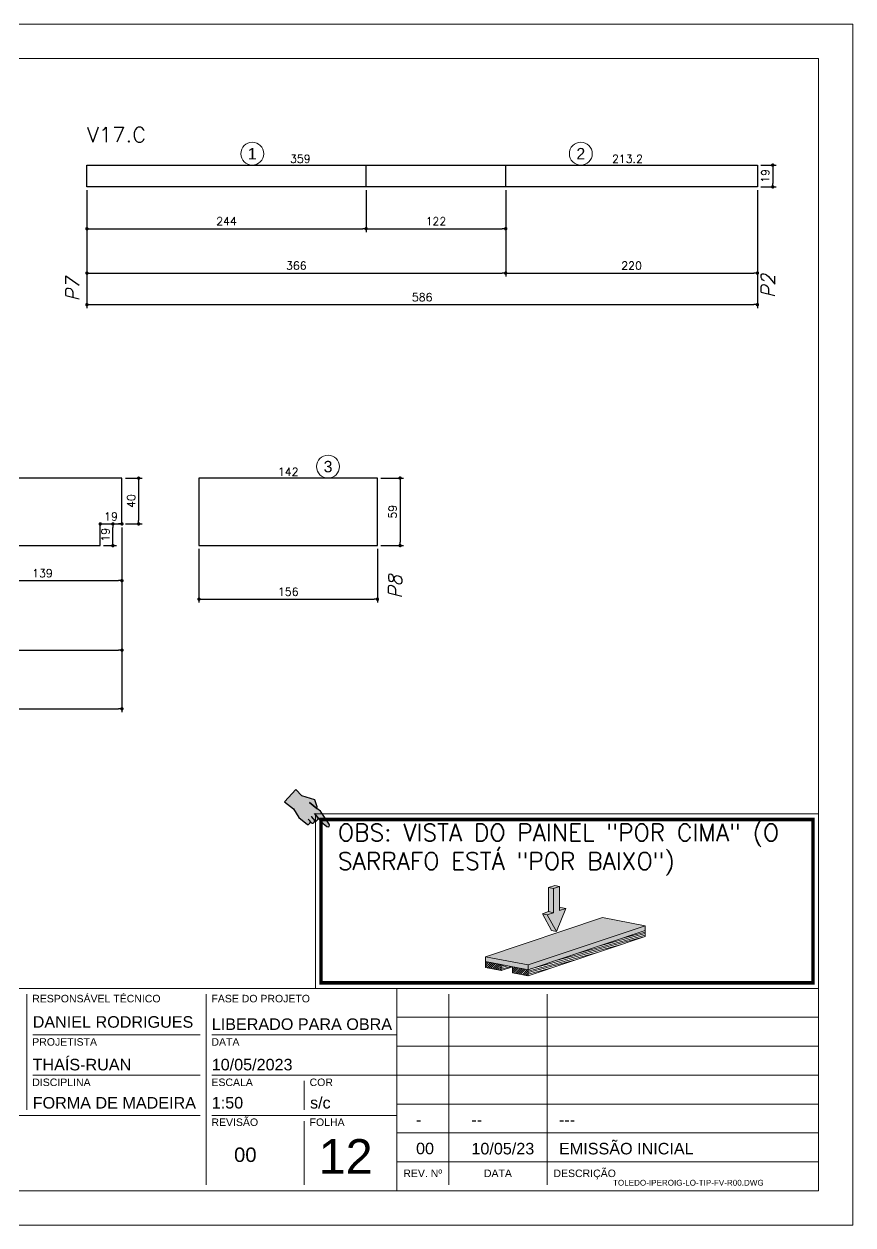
# Model space of a CAD drawing. Extents: x -20676 to 4767, y -817 to 13976.
# Drawn here: x -19916 to -19191, y 5232 to 6282 of the extents above; entities that cross this region are included whole.
import ezdxf
from ezdxf.enums import TextEntityAlignment as Align
from ezdxf.lldxf.tags import DXFTag

# ---------------------------------------------------------------- set-up
doc = ezdxf.new("R2010")
doc.units = 0
doc.header["$PDMODE"] = 2
doc.header["$PDSIZE"] = 10
doc.linetypes.add('CABLIN', pattern=[0.35, 0.25, -0.1])
doc.layers.get('0').update_dxf_attribs({"lineweight": 13})
doc.layers.get('Defpoints').update_dxf_attribs({"lineweight": 13})
for name, color, linetype, lineweight in [('contorno de painel', 7, 'Continuous', 13), ('cotas', 4, 'Continuous', 13), ('FOLHA MB', 7, 'Continuous', 13), ('HACHURACONCRETO', 7, 'Continuous', 13), ('Romaneio', 1, 'Continuous', 13), ('texto de viga', 7, 'Continuous', 13)]:
    doc.layers.add(name, color=color, linetype=linetype, lineweight=lineweight)
for name, color, linetype in [('Cota Sarrafo', 180, 'Continuous'), ('Painéis', 200, 'Continuous'), ('REGUA-80', 111, 'Continuous'), ('TEXTO_GERAL', 7, 'Continuous'), ('va165-sec', 5, 'DASHED')]:
    doc.layers.add(name, color=color, linetype=linetype)
doc.styles.add('ARIAL', font='arial.ttf', dxfattribs={"oblique": 15, "height": 25})
doc.styles.add('MB_C01', font='arial.ttf', dxfattribs={"height": 1.3})
doc.styles.add('MB_C02', font='arial.ttf', dxfattribs={"height": 2})
doc.styles.add('MB_C03', font='arial.ttf', dxfattribs={"height": 2.5})
doc.styles.add('MB_C04', font='arial.ttf', dxfattribs={"height": 6})
doc.styles.add('REGUA-120', font='ROMANS.shx', dxfattribs={"height": 15})
doc.styles.add('ROMANS', font='romans.shx')
tags = doc.linetypes.add('DASHED', pattern=[0.75, 0.5, -0.25]).pattern_tags.tags
tags[6:7] = [DXFTag(74, 4), DXFTag(75, 0), DXFTag(340, '0'), DXFTag(46, 1.0), DXFTag(50, 0.0), DXFTag(44, 0.0), DXFTag(45, 0.0)]
tags[4:5] = [DXFTag(74, 4), DXFTag(75, 0), DXFTag(340, '0'), DXFTag(46, 1.0), DXFTag(50, 0.0), DXFTag(44, 0.0), DXFTag(45, 0.0)]
doc.dimstyles.new('PAINEL', dxfattribs={"dimtxt": 7, "dimasz": 3, "dimexe": 3, "dimexo": 3, "dimgap": 3, "dimtad": 1, "dimdec": 1, "dimzin": 12, "dimdsep": 46, "dimtxsty": 'ROMANS', "dimblk": 'DOT', "dimcen": 0, "dimclrd": 4, "dimclre": 4, "dimclrt": 240, "dimadec": 1, "dimazin": 3, "dimtfac": 1, "dimtdec": 1, "dimtmove": 0, "dimatfit": 3, "dimfxl": 0, "dimtolj": 1, "dimtzin": 12, "dimarcsym": 0})
doc.dimstyles.new('projeto2', dxfattribs={"dimtxt": 7, "dimasz": 5, "dimexe": 1.25, "dimexo": 2.5, "dimgap": 2, "dimtad": 1, "dimdec": 1, "dimdsep": 46, "dimtxsty": 'ROMANS', "dimblk": 'OBLIQUE', "dimcen": 10, "dimdle": 1, "dimse1": 1, "dimse2": 1, "dimsd1": 1, "dimsd2": 1, "dimclrd": 256, "dimclre": 256, "dimclrt": 3, "dimadec": 0, "dimazin": 0, "dimtfac": 1, "dimtdec": 1, "dimtmove": 0, "dimatfit": 3, "dimldrblk": 'OBLIQUE', "dimfxl": 0, "dimlwd": -1, "dimlwe": -1, "dimarcsym": 0})

# ---------------------------------------------------------------- blocks, each defined once
blk = doc.blocks.new('A$Ceb89ac90')
at = {"color": 1}
for p, q in [((1086.3, 356.7), (70, 356.7)), ((763, 351.7), (763, 250.7)), ((919.6, 351.7), (919.6, 185)), ((1086.3, 356.7), (1086.3, 179.9)), ((1455, 356.7), (1086.3, 356.7)), ((1131.8, 185), (1131.8, 351.7)), ((1217.6, 351.7), (1217.6, 185)), ((1455, 331.5), (1086.3, 331.5)), ((914.6, 316.3), (768.1, 316.3)), ((1086.3, 316.3), (924.7, 316.3)), ((1455, 306.2), (1086.3, 306.2)), ((914.6, 281), (768.1, 281)), ((1086.3, 281), (924.7, 281)), ((1005.5, 275.9), (1005.5, 250.7)), ((1455, 281), (1086.3, 281)), ((1455, 255.7), (1086.3, 255.7)), ((914.6, 245.6), (440.7, 245.6)), ((1086.3, 245.6), (924.7, 245.6)), ((1005.5, 240.6), (1005.5, 185)), ((1455, 230.4), (1086.3, 230.4)), ((1455, 205.2), (1086.3, 205.2))]:
    blk.add_line(p, q, dxfattribs=at)
for points in [[(0, 1199.9), (0, 149.9), (1485, 149.9), (1485, 1199.9)], [(70, 1169.9), (70, 179.9), (1455, 179.9), (1455, 1169.9)]]:
    blk.add_lwpolyline(points, close=True, dxfattribs=at)
at = {"color": 6, "style": 'MB_C01'}
for s, height, p in [('RESPONSÁVEL TÉCNICO', 6.566, (767.7, 344.6)), ('FASE DO PROJETO', 6.566, (924.3, 344.6)), ('PROJETISTA', 6.57, (767.7, 306.7)), ('DATA', 6.57, (924.3, 306.7)), ('DISCIPLINA', 6.57, (767.7, 271.4)), ('ESCALA', 6.57, (924.3, 271.4)), ('COR', 6.57, (1010.1, 271.4)), ('REVISÃO', 6.57, (924.3, 236.5)), ('FOLHA', 6.57, (1010.1, 236.5))]:
    blk.add_text(s, height=height, dxfattribs=at).set_placement(p)
at = {"color": 5, "style": 'MB_C02'}
for s, p in [('DANIEL RODRIGUES', (768.1, 322.4)), ('FORMA DE MADEIRA', (768.1, 251.7))]:
    blk.add_text(s, height=10.102, dxfattribs=at).set_placement(p)
at = {"color": 6, "style": 'MB_C01'}
for s, p in [('DESCRIÇÃO', (1250.5, 195.1)), ('REV. Nº', (1109, 195.1)), ('DATA', (1174.7, 195.1))]:
    blk.add_text(s, height=6.57, dxfattribs=at).set_placement(p, align=Align.MIDDLE_CENTER)
at = {"insert": (1275.3, 189.4), "char_height": 5.051, "width": 210.818, "attachment_point": 1, "style": 'MB_C04'}
blk.add_mtext('TOLEDO-IPEROIG-LO-TIP-FV-R00.DWG', dxfattribs=at)
at = {"color": 5}
for tag, p, height, style in [('REV_05', (1103.1, 338.1), 10.1, 'MB_C02'), ('DATA_REV_05', (1151.5, 337.9), 10.1, 'MB_C02'), ('INFO_REV_05', (1228.1, 337.9), 10.1, 'MB_C02'), ('CLIENTE', (449.7, 328.8), 12.6, 'MB_C03'), ('FASE', (924.6, 320.5), 10.1, 'MB_C02'), ('REV_04', (1103.1, 312.8), 10.1, 'MB_C02'), ('DATA_REV_04', (1151.5, 312.7), 10.1, 'MB_C02'), ('INFO_REV_04', (1228.1, 312.7), 10.1, 'MB_C02'), ('PROJETISTA', (768, 285.1), 10.1, 'MB_C02'), ('DATA', (924.6, 285.1), 10.1, 'MB_C02'), ('REV_03', (1103.1, 287.6), 10.1, 'MB_C02'), ('DATA_REV_03', (1151.5, 287.4), 10.1, 'MB_C02'), ('INFO_REV_03', (1228.1, 287.4), 10.1, 'MB_C02'), ('OBRA', (449.7, 273.3), 12.6, 'MB_C03'), ('REV_02', (1103.1, 262.3), 10.1, 'MB_C02'), ('DATA_REV_02', (1151.5, 262.1), 10.1, 'MB_C02'), ('INFO_REV_02', (1228.1, 262.1), 10.1, 'MB_C02'), ('ESC', (924.6, 251.8), 10.1, 'MB_C02'), ('COR', (1010.5, 251.8), 10.1, 'MB_C02'), ('REV_01', (1103.1, 237.1), 10.1, 'MB_C02'), ('DATA_REV_01', (1151.5, 236.9), 10.1, 'MB_C02'), ('INFO_REV_01', (1228.1, 236.9), 10.1, 'MB_C02'), ('PAVIMENTO', (449.7, 215.3), 12.6, 'MB_C03'), ('FL', (1018.1, 194.7), 30.3, 'MB_C04'), ('REV_00', (1103.1, 211.8), 10.1, 'MB_C02'), ('DATA_REV_00', (1151.5, 211.6), 10.1, 'MB_C02'), ('EMISSÃO_INICIAL', (1228.1, 211.6), 10.1, 'MB_C02'), ('REV', (944.1, 205), 12.6, 'MB_C03')]:
    blk.add_attdef(tag, p, '', height=height, dxfattribs=dict(at, style=style))
at = {"color": 6, "style": 'MB_C02'}
for tag, p in [('ENDEREÇO_CLIENTE', (449.7, 307.8)), ('ENDEREÇO_OBRA', (449.7, 252.7)), ('TIPO_DE_PROJETO', (449.7, 192.3))]:
    blk.add_attdef(tag, p, '', height=10.1, dxfattribs=at)
blk = doc.blocks.new('INDICADOR')
at = {"layer": 'va165-sec', "ltscale": 100}
blk.add_hatch(color=61, dxfattribs=at).paths.add_polyline_path([(-59.7, -24.5), (-37.5, -24.3), (-35.4, -22.8), (-34.7, -18.5), (-36.9, -15.9), (-32.1, -16.5), (-29.9, -15.1), (-29.3, -11.2), (-31.5, -8.9), (-29.5, -9.3), (-27.5, -7.7), (-26.6, -3.4), (-28.9, -0.4), (-18.5, -2.8), (-3.7, -3.1), (-0.7, -1.9), (0, 0), (-1.3, 2.8), (-2.9, 3.5), (-33.7, 13.2), (-42.6, 13.1), (-44, 16), (-56.7, 23.9), (-82.1, 13.8), (-99.5, 16.7), (-102.1, -17), (-79.1, -17.5)])
at = {"layer": 'REGUA-80', "color": 1}
blk.add_lwpolyline([(-102.1, -17), (-79.1, -17.5), (-59.7, -24.5), (-37.5, -24.3), (-35.4, -22.8), (-34.7, -18.5), (-36.9, -15.9), (-43.1, -15.1), (-32.1, -16.5), (-29.9, -15.1), (-29.3, -11.2), (-31.5, -8.9), (-41.5, -7), (-29.5, -9.3), (-27.5, -7.7), (-26.6, -3.4), (-28.9, -0.4), (-39.8, 2.2), (-18.5, -2.8), (-3.7, -3.1), (-0.7, -1.9), (0, 0), (-1.3, 2.8), (-2.9, 3.5), (-33.7, 13.2), (-42.6, 13.1), (-61.9, 12.9), (-42.6, 13.1), (-44, 16), (-56.7, 23.9), (-82.1, 13.8), (-99.5, 16.7), (-102.1, -17)], dxfattribs=at)
blk = doc.blocks.new('DEDADA')
at = {"linetype": 'Continuous', "ltscale": 100, "xscale": 0.5000000000004939, "yscale": 0.5000000000004939, "zscale": 0.5000000000004939, "rotation": 321.5463332659798}
blk.add_blockref('INDICADOR', (63.1, 17), dxfattribs=at)
blk = doc.blocks.new('FDSFSDFSDF')
at = {"layer": 'HACHURACONCRETO'}
h = blk.add_hatch(color=1, dxfattribs=at)
h.dxf.hatch_style = 1
h.paths.add_polyline_path([(-20956.4, 7327.5), (-20960.7, 7328.3), (-20960.7, 7307.2), (-20956.4, 7306.3)], flags=17)
h.paths.add_polyline_path([(-20951, 7329.3), (-20956.4, 7327.5), (-20956.4, 7306.3), (-20961.8, 7304.5), (-20953.7, 7289.8), (-20945.6, 7310), (-20951, 7308.2)])
h.paths.add_polyline_path([(-20961.8, 7304.5), (-20966.1, 7305.3), (-20958, 7290.7), (-20953.7, 7289.8)])
h.paths.add_polyline_path([(-20956.4, 7306.3), (-20960.7, 7307.2), (-20966.1, 7305.3), (-20961.8, 7304.5)])
h.paths.add_polyline_path([(-20945.6, 7310), (-20949.9, 7310.8), (-20951, 7310.4), (-20951, 7308.2)], flags=17)
h.paths.add_polyline_path([(-20951, 7329.3), (-20955.3, 7330.1), (-20960.7, 7328.3), (-20956.4, 7327.5)])
h = blk.add_hatch(color=253, dxfattribs=at)
h.dxf.hatch_style = 1
h.paths.add_polyline_path([(-20876.3, 7294.9), (-20913.5, 7302), (-21015.7, 7267.8), (-20978.5, 7260.6)])
h.paths.add_polyline_path([(-21015.7, 7267.8), (-21015.7, 7263.5), (-20978.5, 7256.4), (-20978.5, 7260.6)])
h.paths.add_polyline_path([(-20876.3, 7290.6), (-20876.3, 7294.9), (-20978.5, 7260.6), (-20978.5, 7256.4)])
h = blk.add_hatch(dxfattribs=at)
h.set_pattern_fill('ANSI31', color=252, scale=0.409149, angle=150)
h.set_pattern_definition([(195, (7609.989, -2957.4306), (0.336218163, -1.254783266), [])])
h.paths.add_polyline_path([(-20992.2, 7258.9), (-20992.2, 7259), (-21002, 7260.9), (-21002, 7255.6)])
h.paths.add_polyline_path([(-20876.3, 7285.4), (-20876.3, 7290.6), (-20978.5, 7256.4), (-20978.5, 7251.1)])
h = blk.add_hatch(dxfattribs=at)
h.set_pattern_fill('ANSI31', color=252, scale=0.409149)
h.set_pattern_definition([(45, (7609.989, -2957.4306), (-0.918565103, 0.918565103), [])])
h.paths.add_polyline_path([(-21002, 7260.9), (-21015.7, 7263.5), (-21015.7, 7258.3), (-21002, 7255.6)])
h.paths.add_polyline_path([(-20978.5, 7256.4), (-20992.2, 7259), (-20992.2, 7253.8), (-20978.5, 7251.1)])
at = {"color": 0, "linetype": 'Continuous', "lineweight": 0, "extrusion": (5.55112e-17, 0.967349, 0.253449)}
for p, q in [((-20960.7, 7328.3), (-20955.3, 7330.1)), ((-20951, 7329.3), (-20956.4, 7327.5)), ((-20951, 7329.3), (-20955.3, 7330.1)), ((-20951, 7308.2), (-20951, 7329.3)), ((-20956.4, 7327.5), (-20960.7, 7328.3)), ((-20960.7, 7307.2), (-20960.7, 7328.3)), ((-20956.4, 7327.5), (-20956.4, 7306.3)), ((-20953.7, 7289.8), (-20945.6, 7310)), ((-20951, 7310.4), (-20949.9, 7310.8)), ((-20945.6, 7310), (-20951, 7308.2)), ((-20945.6, 7310), (-20949.9, 7310.8)), ((-20913.5, 7302), (-21015.7, 7267.8)), ((-20966.1, 7305.3), (-20960.7, 7307.2)), ((-20961.8, 7304.5), (-20966.1, 7305.3)), ((-20958, 7290.7), (-20966.1, 7305.3)), ((-20956.4, 7306.3), (-20961.8, 7304.5)), ((-20961.8, 7304.5), (-20953.7, 7289.8)), ((-20956.4, 7306.3), (-20960.7, 7307.2)), ((-20876.3, 7294.9), (-20913.5, 7302)), ((-20978.5, 7260.6), (-20876.3, 7294.9)), ((-20876.3, 7290.6), (-20978.5, 7256.4)), ((-20876.3, 7290.6), (-20978.5, 7256.4)), ((-20953.7, 7289.8), (-20958, 7290.7)), ((-20876.3, 7290.6), (-20876.3, 7294.9)), ((-20876.3, 7290.6), (-20876.3, 7285.4)), ((-20876.3, 7285.4), (-20978.5, 7251.1)), ((-21015.7, 7267.8), (-20978.5, 7260.6)), ((-21015.7, 7263.5), (-21015.7, 7267.8)), ((-21015.7, 7263.5), (-21015.7, 7258.3)), ((-21015.7, 7263.5), (-21002, 7260.9)), ((-20978.5, 7256.4), (-21015.7, 7263.5)), ((-21002, 7255.6), (-21015.7, 7258.3)), ((-21002, 7260.9), (-21002, 7255.6)), ((-20992.2, 7258.9), (-21002, 7255.6)), ((-20978.5, 7256.4), (-20992.2, 7259)), ((-20992.2, 7259), (-20992.2, 7253.8)), ((-20978.5, 7256.4), (-20978.5, 7260.6)), ((-20978.5, 7256.4), (-20978.5, 7251.1)), ((-20978.5, 7251.1), (-20992.2, 7253.8))]:
    blk.add_line(p, q, dxfattribs=at)
blk.add_lwpolyline([(-21164.5, 7392.8), (-20724.6, 7392.8), (-20724.6, 7240), (-21164.5, 7240)], close=True)
at = {"const_width": 3}
blk.add_lwpolyline([(-21159.5, 7387.8), (-20729.6, 7387.8), (-20729.6, 7245), (-21159.5, 7245)], close=True, dxfattribs=at)
at = {"lineweight": 5, "xscale": 0.8622490710097133, "yscale": 0.8622490710097133, "zscale": 0.2874163570032379}
blk.add_blockref('DEDADA', (-21206.7, 7367), dxfattribs=at)
at = {"layer": 'contorno de painel', "linetype": 'CABLIN', "insert": (-21144.8, 7383.9), "char_height": 15, "attachment_point": 1, "style": 'ROMANS'}
blk.add_mtext_dynamic_manual_height_columns('OBS: VISTA DO PAINEL "POR CIMA" (O SARRAFO ESTÁ "POR BAIXO")', width=429.807, gutter_width=45, heights=[0], dxfattribs=at)
blk = doc.blocks.new('_Dot')
at = {"color": 0, "linetype": 'ByBlock', "lineweight": -2}
blk.add_line((-0.5, 0), (-1, 0), dxfattribs=at)
at = {"color": 0, "linetype": 'ByBlock', "const_width": 0.5}
blk.add_lwpolyline([(-0.25, 0, 1), (0.25, 0, 1)], format="xyb", close=True, dxfattribs=at)
blk = doc.blocks.new('*D1461')
at = {"layer": 'cotas', "color": 4, "lineweight": -2, "transparency": 16777216}
for p, q in [((-19860.9, 6136.9), (-19860.9, 6033.9)), ((-19274.9, 6136.9), (-19274.9, 6033.9)), ((-19857.9, 6036.9), (-19277.9, 6036.9))]:
    blk.add_line(p, q, dxfattribs=at)
at = {"layer": 'Defpoints', "color": 0, "transparency": 16777216}
for p in [(-19860.9, 6139.9), (-19274.9, 6139.9), (-19274.9, 6036.9)]:
    blk.add_point(p, dxfattribs=at)
at = {"layer": 'cotas', "color": 4, "lineweight": -2, "transparency": 16777216, "xscale": 3, "yscale": 3, "zscale": 3, "rotation": 180}
blk.add_blockref('_Dot', (-19860.9, 6036.9), dxfattribs=at)
at = {"layer": 'cotas', "color": 4, "lineweight": -2, "transparency": 16777216, "xscale": 3, "yscale": 3, "zscale": 3}
blk.add_blockref('_Dot', (-19274.9, 6036.9), dxfattribs=at)
at = {"layer": 'cotas', "color": 240, "transparency": 16777216, "insert": (-19567.9, 6043.4), "char_height": 7, "attachment_point": 5, "style": 'ROMANS'}
blk.add_mtext('\\A1;586', dxfattribs=at)
blk = doc.blocks.new('*D1462')
at = {"layer": 'cotas', "color": 4, "lineweight": -2, "transparency": 16777216}
for p, q in [((-19271.9, 6158.9), (-19258.5, 6158.9)), ((-19261.5, 6155.9), (-19261.5, 6142.9)), ((-19271.9, 6139.9), (-19258.5, 6139.9))]:
    blk.add_line(p, q, dxfattribs=at)
at = {"layer": 'Defpoints', "color": 0, "transparency": 16777216}
for p in [(-19274.9, 6158.9), (-19274.9, 6139.9), (-19261.5, 6139.9)]:
    blk.add_point(p, dxfattribs=at)
at = {"layer": 'cotas', "color": 4, "lineweight": -2, "transparency": 16777216, "xscale": 3, "yscale": 3, "zscale": 3}
for p, rotation in [((-19261.5, 6158.9), 90), ((-19261.5, 6139.9), 270)]:
    blk.add_blockref('_Dot', p, dxfattribs=dict(at, rotation=rotation))
at = {"layer": 'cotas', "color": 240, "transparency": 16777216, "insert": (-19268, 6149.4), "char_height": 7, "attachment_point": 5, "rotation": 90, "style": 'ROMANS'}
blk.add_mtext('\\A1;19', dxfattribs=at)
blk = doc.blocks.new('*D1463')
at = {"layer": 'cotas', "color": 4, "lineweight": -2, "transparency": 16777216}
for p, q in [((-19860.9, 6136.9), (-19860.9, 6100.3)), ((-19616.9, 6136.9), (-19616.9, 6100.3)), ((-19857.9, 6103.3), (-19619.9, 6103.3))]:
    blk.add_line(p, q, dxfattribs=at)
at = {"layer": 'Defpoints', "color": 0, "transparency": 16777216}
for p in [(-19860.9, 6139.9), (-19616.9, 6139.9), (-19616.9, 6103.3)]:
    blk.add_point(p, dxfattribs=at)
at = {"layer": 'cotas', "color": 4, "lineweight": -2, "transparency": 16777216, "xscale": 3, "yscale": 3, "zscale": 3, "rotation": 180}
blk.add_blockref('_Dot', (-19860.9, 6103.3), dxfattribs=at)
at = {"layer": 'cotas', "color": 4, "lineweight": -2, "transparency": 16777216, "xscale": 3, "yscale": 3, "zscale": 3}
blk.add_blockref('_Dot', (-19616.9, 6103.3), dxfattribs=at)
at = {"layer": 'cotas', "color": 240, "transparency": 16777216, "insert": (-19738.9, 6109.8), "char_height": 7, "attachment_point": 5, "style": 'ROMANS'}
blk.add_mtext('\\A1;244', dxfattribs=at)
blk = doc.blocks.new('*D1464')
at = {"layer": 'cotas', "color": 4, "lineweight": -2, "transparency": 16777216}
for p, q in [((-19616.9, 6136.9), (-19616.9, 6100.3)), ((-19494.9, 6136.9), (-19494.9, 6100.3)), ((-19613.9, 6103.3), (-19497.9, 6103.3))]:
    blk.add_line(p, q, dxfattribs=at)
at = {"layer": 'Defpoints', "color": 0, "transparency": 16777216}
for p in [(-19616.9, 6139.9), (-19494.9, 6139.9), (-19494.9, 6103.3)]:
    blk.add_point(p, dxfattribs=at)
at = {"layer": 'cotas', "color": 4, "lineweight": -2, "transparency": 16777216, "xscale": 3, "yscale": 3, "zscale": 3, "rotation": 180}
blk.add_blockref('_Dot', (-19616.9, 6103.3), dxfattribs=at)
at = {"layer": 'cotas', "color": 4, "lineweight": -2, "transparency": 16777216, "xscale": 3, "yscale": 3, "zscale": 3}
blk.add_blockref('_Dot', (-19494.9, 6103.3), dxfattribs=at)
at = {"layer": 'cotas', "color": 240, "transparency": 16777216, "insert": (-19555.9, 6109.8), "char_height": 7, "attachment_point": 5, "style": 'ROMANS'}
blk.add_mtext('\\A1;122', dxfattribs=at)
blk = doc.blocks.new('*D1465')
at = {"layer": 'cotas', "color": 4, "lineweight": -2, "transparency": 16777216}
for p, q in [((-19494.9, 6136.9), (-19494.9, 6061.5)), ((-19274.9, 6136.9), (-19274.9, 6061.5)), ((-19491.9, 6064.5), (-19277.9, 6064.5))]:
    blk.add_line(p, q, dxfattribs=at)
at = {"layer": 'Defpoints', "color": 0, "transparency": 16777216}
for p in [(-19494.9, 6139.9), (-19274.9, 6139.9), (-19274.9, 6064.5)]:
    blk.add_point(p, dxfattribs=at)
at = {"layer": 'cotas', "color": 4, "lineweight": -2, "transparency": 16777216, "xscale": 3, "yscale": 3, "zscale": 3, "rotation": 180}
blk.add_blockref('_Dot', (-19494.9, 6064.5), dxfattribs=at)
at = {"layer": 'cotas', "color": 4, "lineweight": -2, "transparency": 16777216, "xscale": 3, "yscale": 3, "zscale": 3}
blk.add_blockref('_Dot', (-19274.9, 6064.5), dxfattribs=at)
at = {"layer": 'cotas', "color": 240, "transparency": 16777216, "insert": (-19384.9, 6071), "char_height": 7, "attachment_point": 5, "style": 'ROMANS'}
blk.add_mtext('\\A1;220', dxfattribs=at)
blk = doc.blocks.new('*D1466')
at = {"layer": 'Defpoints', "color": 0, "transparency": 16777216}
for p in [(-19853.9, 6158.9), (-19494.9, 6158.9), (-19494.9, 6158.9)]:
    blk.add_point(p, dxfattribs=at)
at = {"layer": 'Cota Sarrafo', "color": 3, "transparency": 16777216, "insert": (-19674.4, 6164.4), "char_height": 7, "attachment_point": 5, "style": 'ROMANS'}
blk.add_mtext('359', dxfattribs=at)
blk = doc.blocks.new('_OBLIQUE')
at = {"color": 0, "linetype": 'ByBlock', "lineweight": -2}
for p, q in [((0, 0), (-1, 0)), ((-0.5, -0.5), (0.5, 0.5))]:
    blk.add_line(p, q, dxfattribs=at)
blk = doc.blocks.new('*D1467')
at = {"layer": 'Defpoints', "color": 0, "transparency": 16777216}
for p in [(-19495.1, 6159.6), (-19281.9, 6158.9), (-19281.9, 6158.9)]:
    blk.add_point(p, dxfattribs=at)
at = {"layer": 'Cota Sarrafo', "color": 3, "transparency": 16777216, "insert": (-19388.5, 6164.4), "char_height": 7, "attachment_point": 5, "style": 'ROMANS'}
blk.add_mtext('213.2', dxfattribs=at)
blk = doc.blocks.new('*D1468')
at = {"layer": 'cotas', "color": 4, "lineweight": -2, "transparency": 16777216}
for p, q in [((-19860.9, 6136.9), (-19860.9, 6061.5)), ((-19494.9, 6136.9), (-19494.9, 6061.5)), ((-19857.9, 6064.5), (-19497.9, 6064.5))]:
    blk.add_line(p, q, dxfattribs=at)
at = {"layer": 'Defpoints', "color": 0, "transparency": 16777216}
for p in [(-19860.9, 6139.9), (-19494.9, 6139.9), (-19494.9, 6064.5)]:
    blk.add_point(p, dxfattribs=at)
at = {"layer": 'cotas', "color": 4, "lineweight": -2, "transparency": 16777216, "xscale": 3, "yscale": 3, "zscale": 3, "rotation": 180}
blk.add_blockref('_Dot', (-19860.9, 6064.5), dxfattribs=at)
at = {"layer": 'cotas', "color": 4, "lineweight": -2, "transparency": 16777216, "xscale": 3, "yscale": 3, "zscale": 3}
blk.add_blockref('_Dot', (-19494.9, 6064.5), dxfattribs=at)
at = {"layer": 'cotas', "color": 240, "transparency": 16777216, "insert": (-19677.9, 6071), "char_height": 7, "attachment_point": 5, "style": 'ROMANS'}
blk.add_mtext('\\A1;366', dxfattribs=at)
blk = doc.blocks.new('*D1472')
at = {"layer": 'Defpoints', "color": 0, "transparency": 16777216}
for p in [(-19830.3, 5845.2), (-20579.3, 5820.8), (-19830.3, 5683.6)]:
    blk.add_point(p, dxfattribs=at)
at = {"layer": 'Painéis', "color": 4, "lineweight": -2, "transparency": 16777216}
for p, q in [((-19830.3, 5842.2), (-19830.3, 5680.6)), ((-20579.3, 5817.8), (-20579.3, 5680.6)), ((-20576.3, 5683.6), (-19833.3, 5683.6))]:
    blk.add_line(p, q, dxfattribs=at)
at = {"layer": 'Painéis', "color": 4, "lineweight": -2, "transparency": 16777216, "xscale": 3, "yscale": 3, "zscale": 3, "rotation": 180}
blk.add_blockref('_Dot', (-20579.3, 5683.6), dxfattribs=at)
at = {"layer": 'Painéis', "color": 4, "lineweight": -2, "transparency": 16777216, "xscale": 3, "yscale": 3, "zscale": 3}
blk.add_blockref('_Dot', (-19830.3, 5683.6), dxfattribs=at)
at = {"layer": 'Painéis', "color": 240, "transparency": 16777216, "insert": (-20204.8, 5690.1), "char_height": 7, "attachment_point": 5, "style": 'ROMANS'}
blk.add_mtext('\\A1;749', dxfattribs=at)
blk = doc.blocks.new('*D1473')
at = {"layer": 'Defpoints', "color": 0, "transparency": 16777216}
for p in [(-19849.3, 5845.2), (-19838.2, 5845.2), (-19849.3, 5826.2)]:
    blk.add_point(p, dxfattribs=at)
at = {"layer": 'Painéis', "color": 4, "lineweight": -2, "transparency": 16777216}
for p, q in [((-19846.3, 5845.2), (-19835.2, 5845.2)), ((-19838.2, 5829.2), (-19838.2, 5842.2)), ((-19846.3, 5826.2), (-19835.2, 5826.2))]:
    blk.add_line(p, q, dxfattribs=at)
at = {"layer": 'Painéis', "color": 4, "lineweight": -2, "transparency": 16777216, "xscale": 3, "yscale": 3, "zscale": 3}
for p, rotation in [((-19838.2, 5845.2), 90), ((-19838.2, 5826.2), 270)]:
    blk.add_blockref('_Dot', p, dxfattribs=dict(at, rotation=rotation))
at = {"layer": 'Painéis', "color": 240, "transparency": 16777216, "insert": (-19844.7, 5835.7), "char_height": 7, "attachment_point": 5, "rotation": 90, "style": 'ROMANS'}
blk.add_mtext('\\A1;19', dxfattribs=at)
blk = doc.blocks.new('*D1474')
at = {"layer": 'Defpoints', "color": 0, "transparency": 16777216}
for p in [(-19849.3, 5845.2), (-19830.3, 5845.2), (-19830.3, 5845.2)]:
    blk.add_point(p, dxfattribs=at)
at = {"layer": 'Painéis', "color": 4, "lineweight": -2, "transparency": 16777216}
blk.add_line((-19846.3, 5845.2), (-19833.3, 5845.2), dxfattribs=at)
at = {"layer": 'Painéis', "color": 4, "lineweight": -2, "transparency": 16777216, "xscale": 3, "yscale": 3, "zscale": 3, "rotation": 180}
blk.add_blockref('_Dot', (-19849.3, 5845.2), dxfattribs=at)
at = {"layer": 'Painéis', "color": 4, "lineweight": -2, "transparency": 16777216, "xscale": 3, "yscale": 3, "zscale": 3}
blk.add_blockref('_Dot', (-19830.3, 5845.2), dxfattribs=at)
at = {"layer": 'Painéis', "color": 240, "transparency": 16777216, "insert": (-19839.8, 5851.7), "char_height": 7, "attachment_point": 5, "style": 'ROMANS'}
blk.add_mtext('\\A1;19', dxfattribs=at)
blk = doc.blocks.new('*D1475')
at = {"layer": 'Defpoints', "color": 0, "transparency": 16777216}
for p in [(-19830.3, 5885.2), (-19830.3, 5845.2), (-19815.7, 5845.2)]:
    blk.add_point(p, dxfattribs=at)
at = {"layer": 'Painéis', "color": 4, "lineweight": -2, "transparency": 16777216}
for p, q in [((-19827.3, 5885.2), (-19812.7, 5885.2)), ((-19815.7, 5882.2), (-19815.7, 5848.2)), ((-19827.3, 5845.2), (-19812.7, 5845.2))]:
    blk.add_line(p, q, dxfattribs=at)
at = {"layer": 'Painéis', "color": 4, "lineweight": -2, "transparency": 16777216, "xscale": 3, "yscale": 3, "zscale": 3}
for p, rotation in [((-19815.7, 5885.2), 90), ((-19815.7, 5845.2), 270)]:
    blk.add_blockref('_Dot', p, dxfattribs=dict(at, rotation=rotation))
at = {"layer": 'Painéis', "color": 240, "transparency": 16777216, "insert": (-19822.2, 5865.2), "char_height": 7, "attachment_point": 5, "rotation": 90, "style": 'ROMANS'}
blk.add_mtext('\\A1;40', dxfattribs=at)
blk = doc.blocks.new('*D1479')
at = {"layer": 'Defpoints', "color": 0, "transparency": 16777216}
for p in [(-19830.3, 5845.2), (-19969.3, 5826.2), (-19830.3, 5795.6)]:
    blk.add_point(p, dxfattribs=at)
at = {"layer": 'Painéis', "color": 4, "lineweight": -2, "transparency": 16777216}
for p, q in [((-19830.3, 5842.2), (-19830.3, 5792.6)), ((-19969.3, 5823.2), (-19969.3, 5792.6)), ((-19966.3, 5795.6), (-19833.3, 5795.6))]:
    blk.add_line(p, q, dxfattribs=at)
at = {"layer": 'Painéis', "color": 4, "lineweight": -2, "transparency": 16777216, "xscale": 3, "yscale": 3, "zscale": 3, "rotation": 180}
blk.add_blockref('_Dot', (-19969.3, 5795.6), dxfattribs=at)
at = {"layer": 'Painéis', "color": 4, "lineweight": -2, "transparency": 16777216, "xscale": 3, "yscale": 3, "zscale": 3}
blk.add_blockref('_Dot', (-19830.3, 5795.6), dxfattribs=at)
at = {"layer": 'Painéis', "color": 240, "transparency": 16777216, "insert": (-19899.8, 5802.1), "char_height": 7, "attachment_point": 5, "style": 'ROMANS'}
blk.add_mtext('\\A1;139', dxfattribs=at)
blk = doc.blocks.new('*D1481')
at = {"layer": 'Defpoints', "color": 0, "transparency": 16777216}
for p in [(-19830.3, 5845.2), (-20213.3, 5826.2), (-19830.3, 5734.8)]:
    blk.add_point(p, dxfattribs=at)
at = {"layer": 'Painéis', "color": 4, "lineweight": -2, "transparency": 16777216}
for p, q in [((-19830.3, 5842.2), (-19830.3, 5731.8)), ((-20213.3, 5823.2), (-20213.3, 5731.8)), ((-20210.3, 5734.8), (-19833.3, 5734.8))]:
    blk.add_line(p, q, dxfattribs=at)
at = {"layer": 'Painéis', "color": 4, "lineweight": -2, "transparency": 16777216, "xscale": 3, "yscale": 3, "zscale": 3, "rotation": 180}
blk.add_blockref('_Dot', (-20213.3, 5734.8), dxfattribs=at)
at = {"layer": 'Painéis', "color": 4, "lineweight": -2, "transparency": 16777216, "xscale": 3, "yscale": 3, "zscale": 3}
blk.add_blockref('_Dot', (-19830.3, 5734.8), dxfattribs=at)
at = {"layer": 'Painéis', "color": 240, "transparency": 16777216, "insert": (-20021.8, 5741.3), "char_height": 7, "attachment_point": 5, "style": 'ROMANS'}
blk.add_mtext('\\A1;383', dxfattribs=at)
blk = doc.blocks.new('*D1483')
at = {"layer": 'Defpoints', "color": 0, "transparency": 16777216}
for p in [(-19763, 5826.3), (-19607, 5826.3), (-19607, 5779.4)]:
    blk.add_point(p, dxfattribs=at)
at = {"layer": 'Painéis', "color": 4, "lineweight": -2, "transparency": 16777216}
for p, q in [((-19763, 5823.3), (-19763, 5776.4)), ((-19607, 5823.3), (-19607, 5776.4)), ((-19760, 5779.4), (-19610, 5779.4))]:
    blk.add_line(p, q, dxfattribs=at)
at = {"layer": 'Painéis', "color": 4, "lineweight": -2, "transparency": 16777216, "xscale": 3, "yscale": 3, "zscale": 3, "rotation": 180}
blk.add_blockref('_Dot', (-19763, 5779.4), dxfattribs=at)
at = {"layer": 'Painéis', "color": 4, "lineweight": -2, "transparency": 16777216, "xscale": 3, "yscale": 3, "zscale": 3}
blk.add_blockref('_Dot', (-19607, 5779.4), dxfattribs=at)
at = {"layer": 'Painéis', "color": 240, "transparency": 16777216, "insert": (-19685, 5785.9), "char_height": 7, "attachment_point": 5, "style": 'ROMANS'}
blk.add_mtext('\\A1;156', dxfattribs=at)
blk = doc.blocks.new('*D1484')
at = {"layer": 'Defpoints', "color": 0, "transparency": 16777216}
for p in [(-19607, 5885.3), (-19607, 5826.3), (-19587.2, 5826.3)]:
    blk.add_point(p, dxfattribs=at)
at = {"layer": 'Painéis', "color": 4, "lineweight": -2, "transparency": 16777216}
for p, q in [((-19604, 5885.3), (-19584.2, 5885.3)), ((-19587.2, 5882.3), (-19587.2, 5829.3)), ((-19604, 5826.3), (-19584.2, 5826.3))]:
    blk.add_line(p, q, dxfattribs=at)
at = {"layer": 'Painéis', "color": 4, "lineweight": -2, "transparency": 16777216, "xscale": 3, "yscale": 3, "zscale": 3}
for p, rotation in [((-19587.2, 5885.3), 90), ((-19587.2, 5826.3), 270)]:
    blk.add_blockref('_Dot', p, dxfattribs=dict(at, rotation=rotation))
at = {"layer": 'Painéis', "color": 240, "transparency": 16777216, "insert": (-19593.7, 5855.8), "char_height": 7, "attachment_point": 5, "rotation": 90, "style": 'ROMANS'}
blk.add_mtext('\\A1;59', dxfattribs=at)
blk = doc.blocks.new('*D1485')
at = {"layer": 'Defpoints', "color": 0, "transparency": 16777216}
for p in [(-19756, 5885.3), (-19614, 5885.3), (-19614, 5885.3)]:
    blk.add_point(p, dxfattribs=at)
at = {"layer": 'Cota Sarrafo', "color": 3, "transparency": 16777216, "insert": (-19685, 5890.8), "char_height": 7, "attachment_point": 5, "style": 'ROMANS'}
blk.add_mtext('142', dxfattribs=at)
blk = doc.blocks.new('*D1487')
at = {"layer": 'Defpoints', "color": 0, "transparency": 16777216}
for p in [(-20213.3, 5885.2), (-19837.3, 5885.2), (-19837.3, 5885.2)]:
    blk.add_point(p, dxfattribs=at)
at = {"layer": 'Cota Sarrafo', "color": 3, "transparency": 16777216, "insert": (-20025.3, 5890.7), "char_height": 7, "attachment_point": 5, "style": 'ROMANS'}
blk.add_mtext('376', dxfattribs=at)

msp = doc.modelspace()

# ---------------------------------------------------------------- linework, layer by layer
at = {"layer": 'Painéis', "color": 6}
for p, q in [((-19616.88, 6139.88), (-19616.88, 6158.88)), ((-19494.88, 6139.88), (-19494.88, 6158.88)), ((-19830.31, 5845.22), (-19830.31, 5885.22))]:
    msp.add_line(p, q, dxfattribs=at)
for points in [[(-19860.88, 6158.88), (-19274.88, 6158.88), (-19274.88, 6139.88), (-19860.88, 6139.88)], [(-19606.97, 5826.32), (-19606.97, 5885.32), (-19762.97, 5885.32), (-19762.97, 5826.32)]]:
    msp.add_lwpolyline(points, close=True, dxfattribs=at)
msp.add_lwpolyline([(-19830.31, 5885.22), (-20579.31, 5885.22), (-20579.31, 5826.22), (-19849.31, 5826.22), (-19849.31, 5845.22), (-19830.31, 5845.22)], dxfattribs=at)
at = {"layer": 'Romaneio'}
for centre in [(-19716.43, 6168.88), (-19429.25, 6168.88), (-19650.16, 5895.32)]:
    msp.add_circle(centre, 10, dxfattribs=at)

# ---------------------------------------------------------------- block references
ref = msp.add_blockref('A$Ceb89ac90', (-20676.4, 5082.32))
ref.add_attrib('INFO_REV_01', '---', (-19448.27, 5319.21), dxfattribs={"color": 5, "height": 10.102, "style": 'MB_C02'})
ref.add_attrib('DATA_REV_01', '--', (-19524.86, 5319.21), dxfattribs={"color": 5, "height": 10.102, "style": 'MB_C02'})
ref.add_attrib('REV_01', '-', (-19573.25, 5319.38), dxfattribs={"color": 5, "height": 10.1, "style": 'MB_C02'})
ref.add_attrib('EMISSÃO_INICIAL', 'EMISSÃO INICIAL', (-19448.27, 5293.96), dxfattribs={"color": 5, "height": 10.102, "style": 'MB_C02'})
ref.add_attrib('DATA_REV_00', '10/05/23', (-19524.86, 5293.96), dxfattribs={"color": 5, "height": 10.102, "style": 'MB_C02'})
ref.add_attrib('REV_00', '00', (-19573.25, 5294.12), dxfattribs={"color": 5, "height": 10.102, "style": 'MB_C02'})
ref.add_attrib('FL', '12', (-19658.31, 5277), dxfattribs={"color": 5, "height": 30.306, "style": 'MB_C04'})
ref.add_attrib('REV', '00', (-19732.29, 5287.35), dxfattribs={"color": 5, "height": 12.628, "style": 'MB_C03'})
ref.add_attrib('COR', 's/c', (-19665.92, 5334.09), dxfattribs={"color": 5, "height": 10.102, "style": 'MB_C02'})
ref.add_attrib('ESC', '1:50', (-19751.83, 5334.09), dxfattribs={"color": 5, "height": 10.102, "style": 'MB_C02'})
ref.add_attrib('FASE', 'LIBERADO PARA OBRA', (-19751.83, 5402.78), dxfattribs={"color": 5, "height": 10.102, "style": 'MB_C02'})
ref.add_attrib('DATA', '10/05/2023', (-19751.83, 5367.43), dxfattribs={"color": 5, "height": 10.102, "style": 'MB_C02'})
ref.add_attrib('PROJETISTA', 'THAÍS-RUAN', (-19908.41, 5367.43), dxfattribs={"color": 5, "height": 10.102, "style": 'MB_C02'})
at = {"layer": 'FOLHA MB'}
msp.add_blockref('FDSFSDFSDF', (1503.22, -1800.99), dxfattribs=at)

# ---------------------------------------------------------------- texts
at = {"layer": 'Romaneio', "color": 7, "style": 'ARIAL'}
for s, p in [('2', (-19429.25, 6168.88)), ('1', (-19716.43, 6168.88)), ('3', (-19650.16, 5895.32))]:
    msp.add_text(s, height=10, dxfattribs=at).set_placement(p, align=Align.MIDDLE_CENTER)
at = {"layer": 'texto de viga', "color": 215, "style": 'REGUA-120', "oblique": 15}
for s, p in [('P7', (-19867.58, 6039.84)), ('P2', (-19259.74, 6042.8)), ('P8', (-19585.72, 5779.9))]:
    msp.add_text(s, height=11.752, rotation=90, dxfattribs=at).set_placement(p)
at = {"layer": 'TEXTO_GERAL', "style": 'REGUA-120', "width": 1.05}
msp.add_text('V17.C', height=13, dxfattribs=at).set_placement((-19861.08, 6178.99))

# ---------------------------------------------------------------- dimensions: what is measured, and where the dimension line sits
at = {"layer": 'Cota Sarrafo'}
for base, p1, p2, picture, middle in [((-19494.88, 6158.88), (-19853.88, 6158.88), (-19494.88, 6158.88), '*D1466', (-19674.38, 6164.38)), ((-19281.88, 6158.88), (-19495.07, 6159.61), (-19281.88, 6158.88), '*D1467', (-19388.47, 6164.38)), ((-19837.31, 5885.22), (-20213.31, 5885.22), (-19837.31, 5885.22), '*D1487', (-20025.31, 5890.72)), ((-19613.97, 5885.32), (-19755.97, 5885.32), (-19613.97, 5885.32), '*D1485', (-19684.97, 5890.82))]:
    dim = msp.add_linear_dim(base=base, p1=p1, p2=p2, dimstyle='projeto2', dxfattribs=at)
    dim.commit()
    dim.dimension.update_dxf_attribs({"geometry": picture, "text_midpoint": middle})
at = {"layer": 'cotas', "color": 6}
dim = msp.add_linear_dim(base=(-19261.54, 6139.88), p1=(-19274.88, 6158.88), p2=(-19274.88, 6139.88), angle=90, dimstyle='PAINEL', override={"dimarcsym": 2}, dxfattribs=at)
dim.commit()
dim.dimension.update_dxf_attribs({"geometry": '*D1462', "text_midpoint": (-19268.04, 6149.38)})
dim = msp.add_linear_dim(base=(-19274.88, 6036.92), p1=(-19860.88, 6139.88), p2=(-19274.88, 6139.88), dimstyle='PAINEL', override={"dimarcsym": 2}, dxfattribs=at)
dim.commit()
dim.dimension.update_dxf_attribs({"geometry": '*D1461', "text_midpoint": (-19567.88, 6036.92), "dimtype": 160})
for base, p1, p2, picture, middle in [((-19616.88, 6103.3), (-19860.88, 6139.88), (-19616.88, 6139.88), '*D1463', (-19738.88, 6109.8)), ((-19494.88, 6064.51), (-19860.88, 6139.88), (-19494.88, 6139.88), '*D1468', (-19677.88, 6071.01)), ((-19494.88, 6103.3), (-19616.88, 6139.88), (-19494.88, 6139.88), '*D1464', (-19555.88, 6109.8)), ((-19274.88, 6064.51), (-19494.88, 6139.88), (-19274.88, 6139.88), '*D1465', (-19384.88, 6071.01))]:
    dim = msp.add_linear_dim(base=base, p1=p1, p2=p2, dimstyle='PAINEL', override={"dimarcsym": 2}, dxfattribs=at)
    dim.commit()
    dim.dimension.update_dxf_attribs({"geometry": picture, "text_midpoint": middle})
at = {"layer": 'Painéis', "color": 6}
for base, p1, p2, picture, middle in [((-19815.72, 5845.22), (-19830.31, 5885.22), (-19830.31, 5845.22), '*D1475', (-19822.22, 5865.22)), ((-19587.23, 5826.32), (-19606.97, 5885.32), (-19606.97, 5826.32), '*D1484', (-19593.73, 5855.82)), ((-19838.16, 5845.22), (-19849.31, 5826.22), (-19849.31, 5845.22), '*D1473', (-19844.66, 5835.72))]:
    dim = msp.add_linear_dim(base=base, p1=p1, p2=p2, angle=90, dimstyle='PAINEL', override={"dimarcsym": 2}, dxfattribs=at)
    dim.commit()
    dim.dimension.update_dxf_attribs({"geometry": picture, "text_midpoint": middle})
for base, p1, p2, picture, middle in [((-19830.31, 5845.22), (-19849.31, 5845.22), (-19830.31, 5845.22), '*D1474', (-19839.81, 5851.72)), ((-19830.31, 5734.85), (-20213.31, 5826.22), (-19830.31, 5845.22), '*D1481', (-20021.81, 5741.35)), ((-19830.31, 5795.61), (-19969.31, 5826.22), (-19830.31, 5845.22), '*D1479', (-19899.81, 5802.11)), ((-19606.97, 5779.4), (-19762.97, 5826.32), (-19606.97, 5826.32), '*D1483', (-19684.97, 5785.9))]:
    dim = msp.add_linear_dim(base=base, p1=p1, p2=p2, dimstyle='PAINEL', override={"dimarcsym": 2}, dxfattribs=at)
    dim.commit()
    dim.dimension.update_dxf_attribs({"geometry": picture, "text_midpoint": middle})
dim = msp.add_linear_dim(base=(-19830.31, 5683.65), p1=(-20579.31, 5820.79), p2=(-19830.31, 5845.22), dimstyle='PAINEL', override={"dimarcsym": 2}, dxfattribs=at)
dim.commit()
dim.dimension.update_dxf_attribs({"geometry": '*D1472', "text_midpoint": (-20204.81, 5683.65), "dimtype": 160})

doc.saveas('drawing.dxf')
